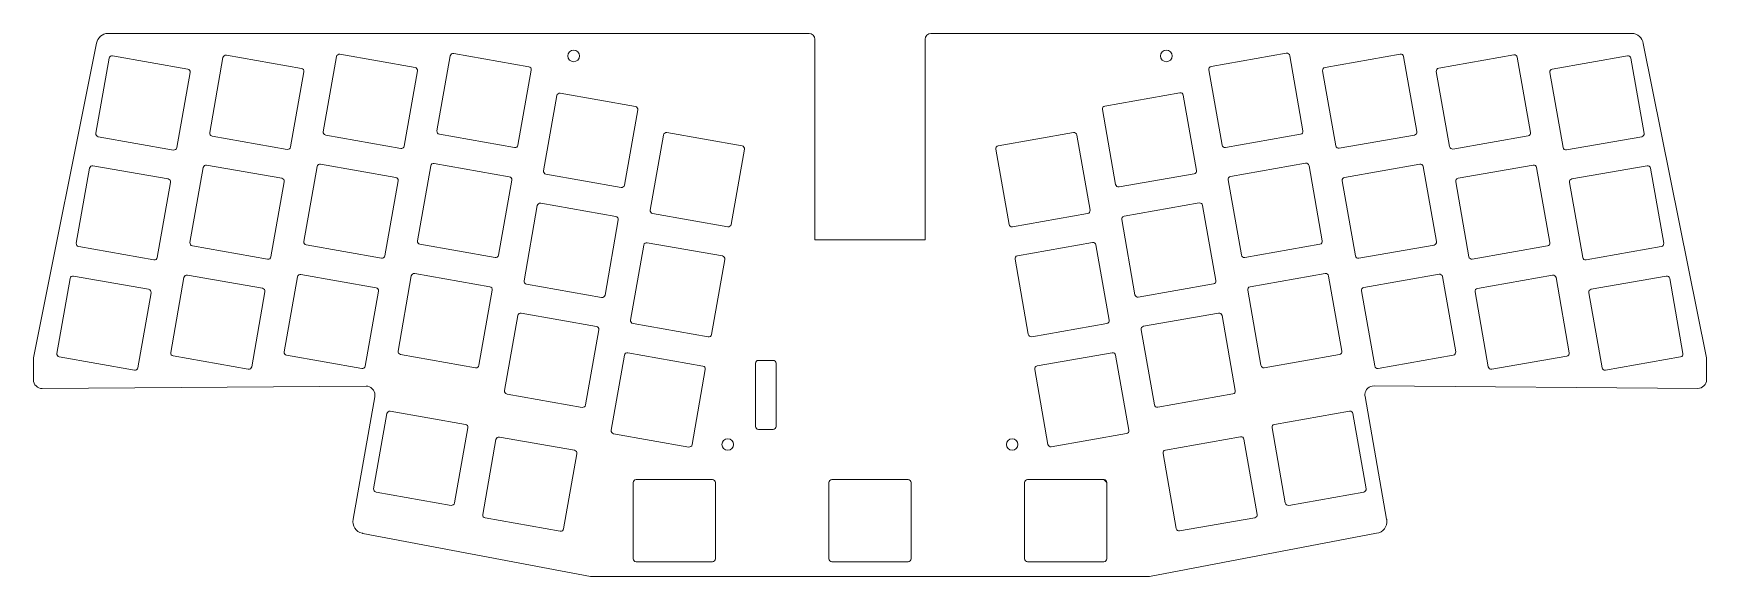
# Model space of a CAD drawing. Header units: millimetres. Extents: x 2 to 287, y 0 to 93.
import ezdxf

# ---------------------------------------------------------------- set-up
doc = ezdxf.new("R2010")
doc.units = ezdxf.units.MM
doc.header["$MEASUREMENT"] = 0
doc.layers.add('1u Switch Plate', color=7, linetype='Continuous', lineweight=0)

msp = doc.modelspace()

# ---------------------------------------------------------------- linework, layer by layer
at = {"layer": '1u Switch Plate', "color": 250, "lineweight": 18, "true_color": 0x231f20}
for points in [[(135.9, 57.91)], [(135.9, 57.91)], [(153.68, 57.91)], [(153.68, 57.91)]]:
    msp.add_lwpolyline(points, dxfattribs=at)
for centre in [(94.31, 88.76), (195.27, 88.76), (120.56, 22.55), (169.01, 22.55)]:
    msp.add_circle(centre, 0.99, dxfattribs=at)
for points, knots in [([(135.4, 91.59), (135.4, 91.59), (135.4, 57.41), (135.4, 57.41), (135.4, 57.41), (154.18, 57.41), (154.18, 57.41), (154.18, 57.41), (154.18, 91.59), (154.18, 91.59), (154.18, 92.14), (154.63, 92.59), (155.18, 92.59), (155.18, 92.59), (274.53, 92.59), (274.53, 92.59), (275.53, 92.59), (276.38, 91.85), (276.52, 90.86), (276.52, 90.86), (287.29, 37.34), (287.29, 37.34), (287.29, 37.34), (287.29, 33.6), (287.29, 33.6), (287.29, 32.77), (286.62, 32.1), (285.79, 32.1), (285.79, 32.1), (230.66, 32.52), (230.66, 32.52), (229.83, 32.56), (229.13, 31.91), (229.1, 31.08), (229.09, 30.96), (229.1, 30.83), (229.13, 30.71), (229.13, 30.71), (232.79, 9.83), (232.79, 9.83), (232.8, 9.78), (232.81, 9.73), (232.82, 9.68), (232.96, 8.58), (232.19, 7.57), (231.09, 7.42), (231.09, 7.42), (192.41, 0.05), (192.41, 0.05), (192.41, 0.05), (97.16, 0.05), (97.16, 0.05), (97.16, 0.05), (58.41, 7.41), (58.41, 7.41), (58.37, 7.42), (58.33, 7.42), (58.29, 7.43), (57.21, 7.66), (56.52, 8.72), (56.75, 9.8), (56.75, 9.8), (60.42, 30.69), (60.42, 30.69), (60.58, 31.51), (60.05, 32.31), (59.23, 32.47), (59.14, 32.49), (59.04, 32.5), (58.94, 32.5), (58.94, 32.5), (3.79, 32.08), (3.79, 32.08), (2.96, 32.08), (2.29, 32.75), (2.29, 33.58), (2.29, 33.58), (2.29, 37.33), (2.29, 37.33), (2.29, 37.33), (13.03, 90.91), (13.03, 90.91), (13.19, 91.88), (14.02, 92.59), (15, 92.59), (15, 92.59), (134.4, 92.59), (134.4, 92.59), (134.95, 92.59), (135.4, 92.14), (135.4, 91.59)], [0, 0, 0, 0, 1, 1, 1, 2, 2, 2, 3, 3, 3, 4, 4, 4, 5, 5, 5, 6, 6, 6, 7, 7, 7, 8, 8, 8, 9, 9, 9, 10, 10, 10, 11, 11, 11, 12, 12, 12, 13, 13, 13, 14, 14, 14, 15, 15, 15, 16, 16, 16, 17, 17, 17, 18, 18, 18, 19, 19, 19, 20, 20, 20, 21, 21, 21, 22, 22, 22, 23, 23, 23, 24, 24, 24, 25, 25, 25, 26, 26, 26, 27, 27, 27, 28, 28, 28, 29, 29, 29, 30, 30, 30, 30]), ([(28.97, 85.94), (28.97, 85.94), (26.71, 73.14), (26.71, 73.14), (26.66, 72.87), (26.4, 72.68), (26.13, 72.73), (26.13, 72.73), (13.33, 75), (13.33, 75), (13.06, 75.05), (12.88, 75.31), (12.92, 75.58), (12.92, 75.58), (15.18, 88.37), (15.18, 88.37), (15.23, 88.64), (15.49, 88.83), (15.76, 88.78), (15.76, 88.78), (28.56, 86.52), (28.56, 86.52), (28.83, 86.47), (29.01, 86.21), (28.97, 85.94)], [0, 0, 0, 0, 1, 1, 1, 2, 2, 2, 3, 3, 3, 4, 4, 4, 5, 5, 5, 6, 6, 6, 7, 7, 7, 8, 8, 8, 8]), ([(48.36, 86.05), (48.36, 86.05), (46.1, 73.25), (46.1, 73.25), (46.05, 72.98), (45.79, 72.8), (45.52, 72.84), (45.52, 72.84), (32.72, 75.11), (32.72, 75.11), (32.44, 75.16), (32.27, 75.42), (32.31, 75.69), (32.31, 75.69), (34.57, 88.48), (34.57, 88.48), (34.62, 88.75), (34.88, 88.94), (35.15, 88.89), (35.15, 88.89), (47.95, 86.63), (47.95, 86.63), (48.22, 86.58), (48.4, 86.32), (48.36, 86.05)], [0, 0, 0, 0, 1, 1, 1, 2, 2, 2, 3, 3, 3, 4, 4, 4, 5, 5, 5, 6, 6, 6, 7, 7, 7, 8, 8, 8, 8]), ([(67.71, 86.21), (67.71, 86.21), (65.45, 73.41), (65.45, 73.41), (65.4, 73.14), (65.14, 72.96), (64.87, 73), (64.87, 73), (52.07, 75.27), (52.07, 75.27), (51.79, 75.32), (51.61, 75.58), (51.66, 75.85), (51.66, 75.85), (53.92, 88.64), (53.92, 88.64), (53.97, 88.91), (54.23, 89.09), (54.5, 89.05), (54.5, 89.05), (67.3, 86.79), (67.3, 86.79), (67.57, 86.74), (67.75, 86.48), (67.71, 86.21)], [0, 0, 0, 0, 1, 1, 1, 2, 2, 2, 3, 3, 3, 4, 4, 4, 5, 5, 5, 6, 6, 6, 7, 7, 7, 8, 8, 8, 8]), ([(87.08, 86.35), (87.08, 86.35), (84.82, 73.55), (84.82, 73.55), (84.77, 73.28), (84.51, 73.1), (84.24, 73.14), (84.24, 73.14), (71.44, 75.41), (71.44, 75.41), (71.17, 75.46), (70.99, 75.72), (71.03, 75.99), (71.03, 75.99), (73.29, 88.78), (73.29, 88.78), (73.34, 89.06), (73.6, 89.24), (73.87, 89.19), (73.87, 89.19), (86.67, 86.93), (86.67, 86.93), (86.94, 86.88), (87.13, 86.62), (87.08, 86.35)], [0, 0, 0, 0, 1, 1, 1, 2, 2, 2, 3, 3, 3, 4, 4, 4, 5, 5, 5, 6, 6, 6, 7, 7, 7, 8, 8, 8, 8]), ([(218.14, 75.42), (218.14, 75.42), (205.34, 73.17), (205.34, 73.17), (205.07, 73.12), (204.81, 73.3), (204.76, 73.58), (204.76, 73.58), (202.51, 86.37), (202.51, 86.37), (202.46, 86.64), (202.64, 86.9), (202.91, 86.95), (202.91, 86.95), (215.71, 89.21), (215.71, 89.21), (215.98, 89.26), (216.25, 89.07), (216.3, 88.8), (216.3, 88.8), (218.55, 76), (218.55, 76), (218.6, 75.73), (218.42, 75.47), (218.14, 75.42)], [0, 0, 0, 0, 1, 1, 1, 2, 2, 2, 3, 3, 3, 4, 4, 4, 5, 5, 5, 6, 6, 6, 7, 7, 7, 8, 8, 8, 8]), ([(237.54, 75.28), (237.54, 75.28), (224.73, 73.03), (224.73, 73.03), (224.46, 72.98), (224.2, 73.17), (224.15, 73.44), (224.15, 73.44), (221.9, 86.23), (221.9, 86.23), (221.85, 86.5), (222.03, 86.76), (222.3, 86.81), (222.3, 86.81), (235.11, 89.07), (235.11, 89.07), (235.38, 89.12), (235.63, 88.94), (235.68, 88.66), (235.68, 88.66), (237.94, 75.86), (237.94, 75.86), (237.99, 75.59), (237.81, 75.33), (237.54, 75.28)], [0, 0, 0, 0, 1, 1, 1, 2, 2, 2, 3, 3, 3, 4, 4, 4, 5, 5, 5, 6, 6, 6, 7, 7, 7, 8, 8, 8, 8]), ([(256.91, 75.15), (256.91, 75.15), (244.1, 72.9), (244.1, 72.9), (243.83, 72.85), (243.57, 73.04), (243.52, 73.31), (243.52, 73.31), (241.26, 86.1), (241.26, 86.1), (241.22, 86.37), (241.4, 86.63), (241.67, 86.68), (241.67, 86.68), (254.47, 88.94), (254.47, 88.94), (254.75, 88.99), (255.01, 88.81), (255.05, 88.53), (255.05, 88.53), (257.31, 75.73), (257.31, 75.73), (257.36, 75.46), (257.18, 75.2), (256.91, 75.15)], [0, 0, 0, 0, 1, 1, 1, 2, 2, 2, 3, 3, 3, 4, 4, 4, 5, 5, 5, 6, 6, 6, 7, 7, 7, 8, 8, 8, 8]), ([(276.25, 74.99), (276.25, 74.99), (263.44, 72.74), (263.44, 72.74), (263.17, 72.69), (262.91, 72.87), (262.86, 73.15), (262.86, 73.15), (260.61, 85.94), (260.61, 85.94), (260.56, 86.21), (260.74, 86.47), (261.01, 86.52), (261.01, 86.52), (273.82, 88.78), (273.82, 88.78), (274.09, 88.83), (274.34, 88.64), (274.39, 88.37), (274.39, 88.37), (276.65, 75.57), (276.65, 75.57), (276.7, 75.3), (276.52, 75.04), (276.25, 74.99)], [0, 0, 0, 0, 1, 1, 1, 2, 2, 2, 3, 3, 3, 4, 4, 4, 5, 5, 5, 6, 6, 6, 7, 7, 7, 8, 8, 8, 8]), ([(105.23, 79.56), (105.23, 79.56), (102.97, 66.76), (102.97, 66.76), (102.92, 66.49), (102.66, 66.31), (102.39, 66.35), (102.39, 66.35), (89.59, 68.62), (89.59, 68.62), (89.32, 68.67), (89.14, 68.93), (89.18, 69.2), (89.18, 69.2), (91.44, 81.99), (91.44, 81.99), (91.49, 82.26), (91.75, 82.44), (92.02, 82.4), (92.02, 82.4), (104.82, 80.14), (104.82, 80.14), (105.09, 80.09), (105.27, 79.83), (105.23, 79.56)], [0, 0, 0, 0, 1, 1, 1, 2, 2, 2, 3, 3, 3, 4, 4, 4, 5, 5, 5, 6, 6, 6, 7, 7, 7, 8, 8, 8, 8]), ([(200.01, 68.68), (200.01, 68.68), (187.21, 66.43), (187.21, 66.43), (186.94, 66.38), (186.68, 66.57), (186.63, 66.84), (186.63, 66.84), (184.38, 79.63), (184.38, 79.63), (184.33, 79.9), (184.51, 80.16), (184.78, 80.21), (184.78, 80.21), (197.58, 82.47), (197.58, 82.47), (197.86, 82.52), (198.12, 82.34), (198.16, 82.06), (198.16, 82.06), (200.42, 69.26), (200.42, 69.26), (200.47, 68.99), (200.29, 68.73), (200.01, 68.68)], [0, 0, 0, 0, 1, 1, 1, 2, 2, 2, 3, 3, 3, 4, 4, 4, 5, 5, 5, 6, 6, 6, 7, 7, 7, 8, 8, 8, 8]), ([(123.39, 72.85), (123.39, 72.85), (121.14, 60.05), (121.14, 60.05), (121.09, 59.78), (120.83, 59.6), (120.56, 59.64), (120.56, 59.64), (107.76, 61.91), (107.76, 61.91), (107.49, 61.96), (107.3, 62.22), (107.35, 62.49), (107.35, 62.49), (109.61, 75.28), (109.61, 75.28), (109.66, 75.56), (109.91, 75.74), (110.19, 75.69), (110.19, 75.69), (122.99, 73.43), (122.99, 73.43), (123.26, 73.38), (123.44, 73.12), (123.39, 72.85)], [0, 0, 0, 0, 1, 1, 1, 2, 2, 2, 3, 3, 3, 4, 4, 4, 5, 5, 5, 6, 6, 6, 7, 7, 7, 8, 8, 8, 8]), ([(181.86, 61.9), (181.86, 61.9), (169.06, 59.65), (169.06, 59.65), (168.79, 59.6), (168.53, 59.79), (168.48, 60.06), (168.48, 60.06), (166.23, 72.85), (166.23, 72.85), (166.18, 73.12), (166.36, 73.38), (166.63, 73.43), (166.63, 73.43), (179.43, 75.69), (179.43, 75.69), (179.71, 75.74), (179.97, 75.56), (180.01, 75.28), (180.01, 75.28), (182.27, 62.48), (182.27, 62.48), (182.32, 62.21), (182.14, 61.95), (181.86, 61.9)], [0, 0, 0, 0, 1, 1, 1, 2, 2, 2, 3, 3, 3, 4, 4, 4, 5, 5, 5, 6, 6, 6, 7, 7, 7, 8, 8, 8, 8]), ([(25.64, 67.21), (25.64, 67.21), (23.38, 54.41), (23.38, 54.41), (23.33, 54.14), (23.07, 53.95), (22.8, 54), (22.8, 54), (10, 56.27), (10, 56.27), (9.73, 56.32), (9.55, 56.58), (9.59, 56.85), (9.59, 56.85), (11.85, 69.64), (11.85, 69.64), (11.9, 69.91), (12.16, 70.09), (12.43, 70.05), (12.43, 70.05), (25.23, 67.79), (25.23, 67.79), (25.5, 67.74), (25.68, 67.48), (25.64, 67.21)], [0, 0, 0, 0, 1, 1, 1, 2, 2, 2, 3, 3, 3, 4, 4, 4, 5, 5, 5, 6, 6, 6, 7, 7, 7, 8, 8, 8, 8]), ([(45, 67.33), (45, 67.33), (42.74, 54.53), (42.74, 54.53), (42.69, 54.26), (42.43, 54.07), (42.16, 54.12), (42.16, 54.12), (29.36, 56.39), (29.36, 56.39), (29.09, 56.44), (28.91, 56.7), (28.95, 56.97), (28.95, 56.97), (31.21, 69.76), (31.21, 69.76), (31.26, 70.03), (31.52, 70.22), (31.79, 70.17), (31.79, 70.17), (44.59, 67.91), (44.59, 67.91), (44.86, 67.86), (45.04, 67.6), (45, 67.33)], [0, 0, 0, 0, 1, 1, 1, 2, 2, 2, 3, 3, 3, 4, 4, 4, 5, 5, 5, 6, 6, 6, 7, 7, 7, 8, 8, 8, 8]), ([(64.4, 67.49), (64.4, 67.49), (62.14, 54.69), (62.14, 54.69), (62.09, 54.42), (61.83, 54.24), (61.56, 54.28), (61.56, 54.28), (48.76, 56.55), (48.76, 56.55), (48.49, 56.6), (48.31, 56.86), (48.35, 57.13), (48.35, 57.13), (50.61, 69.92), (50.61, 69.92), (50.66, 70.19), (50.92, 70.38), (51.19, 70.33), (51.19, 70.33), (63.99, 68.07), (63.99, 68.07), (64.26, 68.02), (64.45, 67.76), (64.4, 67.49)], [0, 0, 0, 0, 1, 1, 1, 2, 2, 2, 3, 3, 3, 4, 4, 4, 5, 5, 5, 6, 6, 6, 7, 7, 7, 8, 8, 8, 8]), ([(83.76, 67.6), (83.76, 67.6), (81.5, 54.8), (81.5, 54.8), (81.45, 54.53), (81.19, 54.35), (80.92, 54.39), (80.92, 54.39), (68.12, 56.66), (68.12, 56.66), (67.85, 56.71), (67.67, 56.97), (67.71, 57.24), (67.71, 57.24), (69.97, 70.03), (69.97, 70.03), (70.02, 70.31), (70.28, 70.49), (70.55, 70.44), (70.55, 70.44), (83.35, 68.18), (83.35, 68.18), (83.62, 68.13), (83.8, 67.87), (83.76, 67.6)], [0, 0, 0, 0, 1, 1, 1, 2, 2, 2, 3, 3, 3, 4, 4, 4, 5, 5, 5, 6, 6, 6, 7, 7, 7, 8, 8, 8, 8]), ([(221.44, 56.68), (221.44, 56.68), (208.63, 54.43), (208.63, 54.43), (208.36, 54.38), (208.1, 54.56), (208.05, 54.84), (208.05, 54.84), (205.8, 67.63), (205.8, 67.63), (205.75, 67.9), (205.93, 68.16), (206.2, 68.21), (206.2, 68.21), (219, 70.47), (219, 70.47), (219.28, 70.52), (219.54, 70.33), (219.58, 70.06), (219.58, 70.06), (221.84, 57.26), (221.84, 57.26), (221.89, 56.99), (221.71, 56.73), (221.44, 56.68)], [0, 0, 0, 0, 1, 1, 1, 2, 2, 2, 3, 3, 3, 4, 4, 4, 5, 5, 5, 6, 6, 6, 7, 7, 7, 8, 8, 8, 8]), ([(240.87, 56.54), (240.87, 56.54), (228.06, 54.29), (228.06, 54.29), (227.79, 54.24), (227.53, 54.43), (227.48, 54.7), (227.48, 54.7), (225.23, 67.49), (225.23, 67.49), (225.18, 67.76), (225.36, 68.02), (225.63, 68.07), (225.63, 68.07), (238.44, 70.33), (238.44, 70.33), (238.71, 70.38), (238.96, 70.19), (239.01, 69.92), (239.01, 69.92), (241.27, 57.12), (241.27, 57.12), (241.32, 56.85), (241.14, 56.59), (240.87, 56.54)], [0, 0, 0, 0, 1, 1, 1, 2, 2, 2, 3, 3, 3, 4, 4, 4, 5, 5, 5, 6, 6, 6, 7, 7, 7, 8, 8, 8, 8]), ([(260.19, 56.38), (260.19, 56.38), (247.39, 54.13), (247.39, 54.13), (247.12, 54.09), (246.86, 54.26), (246.81, 54.54), (246.81, 54.54), (244.56, 67.33), (244.56, 67.33), (244.51, 67.6), (244.69, 67.86), (244.96, 67.91), (244.96, 67.91), (257.76, 70.17), (257.76, 70.17), (258.04, 70.22), (258.3, 70.03), (258.34, 69.76), (258.34, 69.76), (260.6, 56.96), (260.6, 56.96), (260.65, 56.69), (260.47, 56.43), (260.19, 56.38)], [0, 0, 0, 0, 1, 1, 1, 2, 2, 2, 3, 3, 3, 4, 4, 4, 5, 5, 5, 6, 6, 6, 7, 7, 7, 8, 8, 8, 8]), ([(279.59, 56.26), (279.59, 56.26), (266.78, 54.01), (266.78, 54.01), (266.51, 53.97), (266.25, 54.15), (266.2, 54.42), (266.2, 54.42), (263.94, 67.21), (263.94, 67.21), (263.9, 67.48), (264.08, 67.74), (264.35, 67.79), (264.35, 67.79), (277.15, 70.05), (277.15, 70.05), (277.43, 70.09), (277.69, 69.91), (277.73, 69.64), (277.73, 69.64), (279.99, 56.84), (279.99, 56.84), (280.04, 56.57), (279.86, 56.31), (279.59, 56.26)], [0, 0, 0, 0, 1, 1, 1, 2, 2, 2, 3, 3, 3, 4, 4, 4, 5, 5, 5, 6, 6, 6, 7, 7, 7, 8, 8, 8, 8]), ([(101.91, 60.82), (101.91, 60.82), (99.65, 48.02), (99.65, 48.02), (99.6, 47.75), (99.34, 47.57), (99.07, 47.61), (99.07, 47.61), (86.27, 49.88), (86.27, 49.88), (86, 49.93), (85.81, 50.19), (85.86, 50.46), (85.86, 50.46), (88.12, 63.25), (88.12, 63.25), (88.17, 63.53), (88.43, 63.71), (88.7, 63.66), (88.7, 63.66), (101.5, 61.4), (101.5, 61.4), (101.77, 61.35), (101.95, 61.09), (101.91, 60.82)], [0, 0, 0, 0, 1, 1, 1, 2, 2, 2, 3, 3, 3, 4, 4, 4, 5, 5, 5, 6, 6, 6, 7, 7, 7, 8, 8, 8, 8]), ([(203.31, 49.91), (203.31, 49.91), (190.5, 47.66), (190.5, 47.66), (190.23, 47.62), (189.97, 47.8), (189.92, 48.07), (189.92, 48.07), (187.67, 60.86), (187.67, 60.86), (187.62, 61.13), (187.8, 61.39), (188.07, 61.44), (188.07, 61.44), (200.88, 63.7), (200.88, 63.7), (201.15, 63.74), (201.4, 63.56), (201.45, 63.29), (201.45, 63.29), (203.71, 50.49), (203.71, 50.49), (203.76, 50.22), (203.58, 49.96), (203.31, 49.91)], [0, 0, 0, 0, 1, 1, 1, 2, 2, 2, 3, 3, 3, 4, 4, 4, 5, 5, 5, 6, 6, 6, 7, 7, 7, 8, 8, 8, 8]), ([(185.13, 43.17), (185.13, 43.17), (172.33, 40.92), (172.33, 40.92), (172.06, 40.87), (171.8, 41.06), (171.75, 41.33), (171.75, 41.33), (169.5, 54.12), (169.5, 54.12), (169.45, 54.39), (169.63, 54.65), (169.9, 54.7), (169.9, 54.7), (182.7, 56.96), (182.7, 56.96), (182.98, 57.01), (183.24, 56.82), (183.28, 56.55), (183.28, 56.55), (185.54, 43.75), (185.54, 43.75), (185.59, 43.48), (185.41, 43.22), (185.13, 43.17)], [0, 0, 0, 0, 1, 1, 1, 2, 2, 2, 3, 3, 3, 4, 4, 4, 5, 5, 5, 6, 6, 6, 7, 7, 7, 8, 8, 8, 8]), ([(120.06, 54.1), (120.06, 54.1), (117.8, 41.3), (117.8, 41.3), (117.75, 41.03), (117.49, 40.85), (117.22, 40.89), (117.22, 40.89), (104.42, 43.16), (104.42, 43.16), (104.15, 43.21), (103.96, 43.47), (104.01, 43.74), (104.01, 43.74), (106.27, 56.53), (106.27, 56.53), (106.32, 56.8), (106.58, 56.98), (106.85, 56.94), (106.85, 56.94), (119.65, 54.68), (119.65, 54.68), (119.92, 54.63), (120.1, 54.37), (120.06, 54.1)], [0, 0, 0, 0, 1, 1, 1, 2, 2, 2, 3, 3, 3, 4, 4, 4, 5, 5, 5, 6, 6, 6, 7, 7, 7, 8, 8, 8, 8]), ([(22.32, 48.42), (22.32, 48.42), (20.06, 35.62), (20.06, 35.62), (20.01, 35.35), (19.75, 35.17), (19.48, 35.21), (19.48, 35.21), (6.68, 37.48), (6.68, 37.48), (6.41, 37.53), (6.23, 37.79), (6.27, 38.06), (6.27, 38.06), (8.53, 50.85), (8.53, 50.85), (8.58, 51.13), (8.84, 51.31), (9.11, 51.26), (9.11, 51.26), (21.91, 49), (21.91, 49), (22.18, 48.95), (22.36, 48.69), (22.32, 48.42)], [0, 0, 0, 0, 1, 1, 1, 2, 2, 2, 3, 3, 3, 4, 4, 4, 5, 5, 5, 6, 6, 6, 7, 7, 7, 8, 8, 8, 8]), ([(41.72, 48.58), (41.72, 48.58), (39.46, 35.78), (39.46, 35.78), (39.41, 35.51), (39.15, 35.32), (38.88, 35.37), (38.88, 35.37), (26.08, 37.64), (26.08, 37.64), (25.81, 37.69), (25.63, 37.95), (25.67, 38.22), (25.67, 38.22), (27.93, 51.01), (27.93, 51.01), (27.98, 51.28), (28.24, 51.47), (28.51, 51.42), (28.51, 51.42), (41.31, 49.16), (41.31, 49.16), (41.58, 49.11), (41.77, 48.85), (41.72, 48.58)], [0, 0, 0, 0, 1, 1, 1, 2, 2, 2, 3, 3, 3, 4, 4, 4, 5, 5, 5, 6, 6, 6, 7, 7, 7, 8, 8, 8, 8]), ([(61.06, 48.69), (61.06, 48.69), (58.8, 35.89), (58.8, 35.89), (58.75, 35.62), (58.49, 35.43), (58.22, 35.48), (58.22, 35.48), (45.42, 37.75), (45.42, 37.75), (45.14, 37.8), (44.97, 38.06), (45.01, 38.33), (45.01, 38.33), (47.27, 51.12), (47.27, 51.12), (47.32, 51.39), (47.58, 51.58), (47.85, 51.53), (47.85, 51.53), (60.65, 49.27), (60.65, 49.27), (60.92, 49.22), (61.1, 48.96), (61.06, 48.69)], [0, 0, 0, 0, 1, 1, 1, 2, 2, 2, 3, 3, 3, 4, 4, 4, 5, 5, 5, 6, 6, 6, 7, 7, 7, 8, 8, 8, 8]), ([(80.44, 48.84), (80.44, 48.84), (78.18, 36.04), (78.18, 36.04), (78.14, 35.77), (77.88, 35.59), (77.6, 35.63), (77.6, 35.63), (64.8, 37.9), (64.8, 37.9), (64.53, 37.95), (64.35, 38.21), (64.4, 38.48), (64.4, 38.48), (66.65, 51.27), (66.65, 51.27), (66.7, 51.55), (66.96, 51.73), (67.23, 51.68), (67.23, 51.68), (80.03, 49.42), (80.03, 49.42), (80.31, 49.38), (80.49, 49.11), (80.44, 48.84)], [0, 0, 0, 0, 1, 1, 1, 2, 2, 2, 3, 3, 3, 4, 4, 4, 5, 5, 5, 6, 6, 6, 7, 7, 7, 8, 8, 8, 8]), ([(224.77, 37.88), (224.77, 37.88), (211.96, 35.63), (211.96, 35.63), (211.69, 35.59), (211.43, 35.77), (211.38, 36.04), (211.38, 36.04), (209.13, 48.83), (209.13, 48.83), (209.08, 49.1), (209.26, 49.36), (209.53, 49.41), (209.53, 49.41), (222.33, 51.67), (222.33, 51.67), (222.61, 51.71), (222.86, 51.53), (222.91, 51.26), (222.91, 51.26), (225.17, 38.46), (225.17, 38.46), (225.22, 38.19), (225.04, 37.93), (224.77, 37.88)], [0, 0, 0, 0, 1, 1, 1, 2, 2, 2, 3, 3, 3, 4, 4, 4, 5, 5, 5, 6, 6, 6, 7, 7, 7, 8, 8, 8, 8]), ([(244.15, 37.77), (244.15, 37.77), (231.35, 35.52), (231.35, 35.52), (231.08, 35.47), (230.82, 35.66), (230.77, 35.93), (230.77, 35.93), (228.52, 48.72), (228.52, 48.72), (228.47, 48.99), (228.65, 49.25), (228.92, 49.3), (228.92, 49.3), (241.72, 51.56), (241.72, 51.56), (241.99, 51.61), (242.26, 51.43), (242.3, 51.15), (242.3, 51.15), (244.56, 38.35), (244.56, 38.35), (244.61, 38.08), (244.43, 37.82), (244.15, 37.77)], [0, 0, 0, 0, 1, 1, 1, 2, 2, 2, 3, 3, 3, 4, 4, 4, 5, 5, 5, 6, 6, 6, 7, 7, 7, 8, 8, 8, 8]), ([(263.5, 37.61), (263.5, 37.61), (250.7, 35.36), (250.7, 35.36), (250.43, 35.31), (250.17, 35.5), (250.12, 35.77), (250.12, 35.77), (247.87, 48.56), (247.87, 48.56), (247.82, 48.83), (248, 49.09), (248.27, 49.14), (248.27, 49.14), (261.07, 51.4), (261.07, 51.4), (261.34, 51.45), (261.61, 51.26), (261.66, 50.99), (261.66, 50.99), (263.91, 38.19), (263.91, 38.19), (263.96, 37.92), (263.78, 37.66), (263.5, 37.61)], [0, 0, 0, 0, 1, 1, 1, 2, 2, 2, 3, 3, 3, 4, 4, 4, 5, 5, 5, 6, 6, 6, 7, 7, 7, 8, 8, 8, 8]), ([(282.87, 37.47), (282.87, 37.47), (270.07, 35.22), (270.07, 35.22), (269.8, 35.17), (269.54, 35.36), (269.49, 35.63), (269.49, 35.63), (267.24, 48.42), (267.24, 48.42), (267.19, 48.69), (267.37, 48.95), (267.64, 49), (267.64, 49), (280.44, 51.26), (280.44, 51.26), (280.72, 51.31), (280.98, 51.13), (281.02, 50.85), (281.02, 50.85), (283.28, 38.05), (283.28, 38.05), (283.33, 37.78), (283.15, 37.52), (282.87, 37.47)], [0, 0, 0, 0, 1, 1, 1, 2, 2, 2, 3, 3, 3, 4, 4, 4, 5, 5, 5, 6, 6, 6, 7, 7, 7, 8, 8, 8, 8]), ([(98.59, 42.09), (98.59, 42.09), (96.34, 29.29), (96.34, 29.29), (96.29, 29.02), (96.03, 28.84), (95.76, 28.88), (95.76, 28.88), (82.96, 31.15), (82.96, 31.15), (82.69, 31.2), (82.5, 31.46), (82.55, 31.73), (82.55, 31.73), (84.81, 44.52), (84.81, 44.52), (84.86, 44.79), (85.11, 44.98), (85.39, 44.93), (85.39, 44.93), (98.19, 42.67), (98.19, 42.67), (98.46, 42.62), (98.64, 42.36), (98.59, 42.09)], [0, 0, 0, 0, 1, 1, 1, 2, 2, 2, 3, 3, 3, 4, 4, 4, 5, 5, 5, 6, 6, 6, 7, 7, 7, 8, 8, 8, 8]), ([(206.61, 31.16), (206.61, 31.16), (193.81, 28.91), (193.81, 28.91), (193.54, 28.86), (193.28, 29.04), (193.23, 29.32), (193.23, 29.32), (190.98, 42.11), (190.98, 42.11), (190.93, 42.38), (191.11, 42.64), (191.38, 42.69), (191.38, 42.69), (204.18, 44.95), (204.18, 44.95), (204.46, 45), (204.72, 44.81), (204.76, 44.54), (204.76, 44.54), (207.02, 31.74), (207.02, 31.74), (207.07, 31.47), (206.89, 31.21), (206.61, 31.16)], [0, 0, 0, 0, 1, 1, 1, 2, 2, 2, 3, 3, 3, 4, 4, 4, 5, 5, 5, 6, 6, 6, 7, 7, 7, 8, 8, 8, 8]), ([(116.74, 35.33), (116.74, 35.33), (114.49, 22.53), (114.49, 22.53), (114.44, 22.26), (114.18, 22.07), (113.91, 22.12), (113.91, 22.12), (101.11, 24.39), (101.11, 24.39), (100.84, 24.44), (100.65, 24.7), (100.7, 24.97), (100.7, 24.97), (102.96, 37.76), (102.96, 37.76), (103.01, 38.03), (103.27, 38.22), (103.54, 38.17), (103.54, 38.17), (116.34, 35.91), (116.34, 35.91), (116.61, 35.86), (116.79, 35.6), (116.74, 35.33)], [0, 0, 0, 0, 1, 1, 1, 2, 2, 2, 3, 3, 3, 4, 4, 4, 5, 5, 5, 6, 6, 6, 7, 7, 7, 8, 8, 8, 8]), ([(188.49, 24.4), (188.49, 24.4), (175.68, 22.15), (175.68, 22.15), (175.41, 22.11), (175.15, 22.29), (175.1, 22.56), (175.1, 22.56), (172.85, 35.35), (172.85, 35.35), (172.8, 35.62), (172.98, 35.88), (173.25, 35.93), (173.25, 35.93), (186.06, 38.19), (186.06, 38.19), (186.33, 38.23), (186.58, 38.05), (186.63, 37.78), (186.63, 37.78), (188.89, 24.98), (188.89, 24.98), (188.94, 24.71), (188.76, 24.45), (188.49, 24.4)], [0, 0, 0, 0, 1, 1, 1, 2, 2, 2, 3, 3, 3, 4, 4, 4, 5, 5, 5, 6, 6, 6, 7, 7, 7, 8, 8, 8, 8]), ([(128.79, 36.38), (128.79, 36.38), (128.79, 25.63), (128.79, 25.63), (128.79, 25.35), (128.56, 25.13), (128.28, 25.13), (128.28, 25.13), (125.78, 25.13), (125.78, 25.13), (125.51, 25.13), (125.29, 25.35), (125.29, 25.63), (125.29, 25.63), (125.29, 36.38), (125.29, 36.38), (125.29, 36.65), (125.51, 36.88), (125.78, 36.88), (125.78, 36.88), (128.28, 36.88), (128.28, 36.88), (128.56, 36.88), (128.79, 36.65), (128.79, 36.38)], [0, 0, 0, 0, 1, 1, 1, 2, 2, 2, 3, 3, 3, 4, 4, 4, 5, 5, 5, 6, 6, 6, 7, 7, 7, 8, 8, 8, 8]), ([(76.29, 25.39), (76.29, 25.39), (74.02, 12.59), (74.02, 12.59), (73.97, 12.32), (73.71, 12.13), (73.44, 12.18), (73.44, 12.18), (60.65, 14.44), (60.65, 14.44), (60.37, 14.49), (60.19, 14.75), (60.24, 15.02), (60.24, 15.02), (62.5, 27.82), (62.5, 27.82), (62.55, 28.09), (62.81, 28.27), (63.08, 28.23), (63.08, 28.23), (75.88, 25.97), (75.88, 25.97), (76.15, 25.92), (76.33, 25.66), (76.29, 25.39)], [0, 0, 0, 0, 1, 1, 1, 2, 2, 2, 3, 3, 3, 4, 4, 4, 5, 5, 5, 6, 6, 6, 7, 7, 7, 8, 8, 8, 8]), ([(228.9, 14.44), (228.9, 14.44), (216.11, 12.18), (216.11, 12.18), (215.83, 12.13), (215.58, 12.31), (215.53, 12.59), (215.53, 12.59), (213.27, 25.39), (213.27, 25.39), (213.22, 25.66), (213.4, 25.92), (213.67, 25.97), (213.67, 25.97), (226.48, 28.23), (226.48, 28.23), (226.75, 28.27), (227.01, 28.09), (227.06, 27.82), (227.06, 27.82), (229.31, 15.01), (229.31, 15.01), (229.35, 14.74), (229.17, 14.49), (228.9, 14.44)], [0, 0, 0, 0, 1, 1, 1, 2, 2, 2, 3, 3, 3, 4, 4, 4, 5, 5, 5, 6, 6, 6, 7, 7, 7, 8, 8, 8, 8]), ([(94.87, 20.98), (94.87, 20.98), (92.6, 8.18), (92.6, 8.18), (92.55, 7.91), (92.29, 7.72), (92.02, 7.77), (92.02, 7.77), (79.23, 10.03), (79.23, 10.03), (78.96, 10.08), (78.78, 10.34), (78.82, 10.61), (78.82, 10.61), (81.08, 23.41), (81.08, 23.41), (81.13, 23.68), (81.39, 23.86), (81.66, 23.82), (81.66, 23.82), (94.46, 21.56), (94.46, 21.56), (94.73, 21.51), (94.91, 21.25), (94.87, 20.98)], [0, 0, 0, 0, 1, 1, 1, 2, 2, 2, 3, 3, 3, 4, 4, 4, 5, 5, 5, 6, 6, 6, 7, 7, 7, 8, 8, 8, 8]), ([(210.34, 10.07), (210.34, 10.07), (197.54, 7.81), (197.54, 7.81), (197.27, 7.76), (197.02, 7.95), (196.97, 8.22), (196.97, 8.22), (194.71, 21.02), (194.71, 21.02), (194.66, 21.29), (194.84, 21.55), (195.11, 21.6), (195.11, 21.6), (207.92, 23.86), (207.92, 23.86), (208.19, 23.9), (208.45, 23.72), (208.5, 23.45), (208.5, 23.45), (210.75, 10.64), (210.75, 10.64), (210.8, 10.37), (210.61, 10.11), (210.34, 10.07)], [0, 0, 0, 0, 1, 1, 1, 2, 2, 2, 3, 3, 3, 4, 4, 4, 5, 5, 5, 6, 6, 6, 7, 7, 7, 8, 8, 8, 8]), ([(118.45, 16.07), (118.45, 16.07), (118.45, 3.07), (118.45, 3.07), (118.45, 2.8), (118.23, 2.57), (117.95, 2.57), (117.95, 2.57), (104.95, 2.58), (104.95, 2.58), (104.68, 2.58), (104.45, 2.81), (104.45, 3.08), (104.45, 3.08), (104.45, 16.07), (104.45, 16.07), (104.45, 16.35), (104.68, 16.57), (104.95, 16.57), (104.95, 16.57), (117.95, 16.57), (117.95, 16.57), (118.23, 16.57), (118.45, 16.35), (118.45, 16.07)], [0, 0, 0, 0, 1, 1, 1, 2, 2, 2, 3, 3, 3, 4, 4, 4, 5, 5, 5, 6, 6, 6, 7, 7, 7, 8, 8, 8, 8]), ([(151.79, 16.07), (151.79, 16.07), (151.79, 3.07), (151.79, 3.07), (151.79, 2.8), (151.56, 2.57), (151.29, 2.57), (151.29, 2.57), (138.29, 2.58), (138.29, 2.58), (138.01, 2.58), (137.79, 2.81), (137.79, 3.08), (137.79, 3.08), (137.79, 16.07), (137.79, 16.07), (137.79, 16.35), (138.01, 16.57), (138.29, 16.57), (138.29, 16.57), (151.29, 16.57), (151.29, 16.57), (151.56, 16.57), (151.79, 16.35), (151.79, 16.07)], [0, 0, 0, 0, 1, 1, 1, 2, 2, 2, 3, 3, 3, 4, 4, 4, 5, 5, 5, 6, 6, 6, 7, 7, 7, 8, 8, 8, 8]), ([(185.13, 16.06), (185.13, 16.06), (185.13, 3.06), (185.13, 3.06), (185.13, 2.79), (184.9, 2.56), (184.63, 2.56), (184.63, 2.56), (171.63, 2.57), (171.63, 2.57), (171.35, 2.57), (171.13, 2.79), (171.13, 3.07), (171.13, 3.07), (171.13, 16.06), (171.13, 16.06), (171.13, 16.34), (171.35, 16.56), (171.63, 16.56), (171.63, 16.56), (184.63, 16.56), (184.63, 16.56), (184.63, 16.56), (185.13, 16.06), (185.13, 16.06)], [0, 0, 0, 0, 1, 1, 1, 2, 2, 2, 3, 3, 3, 4, 4, 4, 5, 5, 5, 6, 6, 6, 7, 7, 7, 8, 8, 8, 8])]:
    msp.add_open_spline(points, degree=3, knots=knots, dxfattribs=at)
msp.add_open_spline([(185.13, 16.06), (185.13, 16.34), (184.9, 16.56), (184.63, 16.56)], degree=3, dxfattribs=at)

doc.saveas('drawing.dxf')
